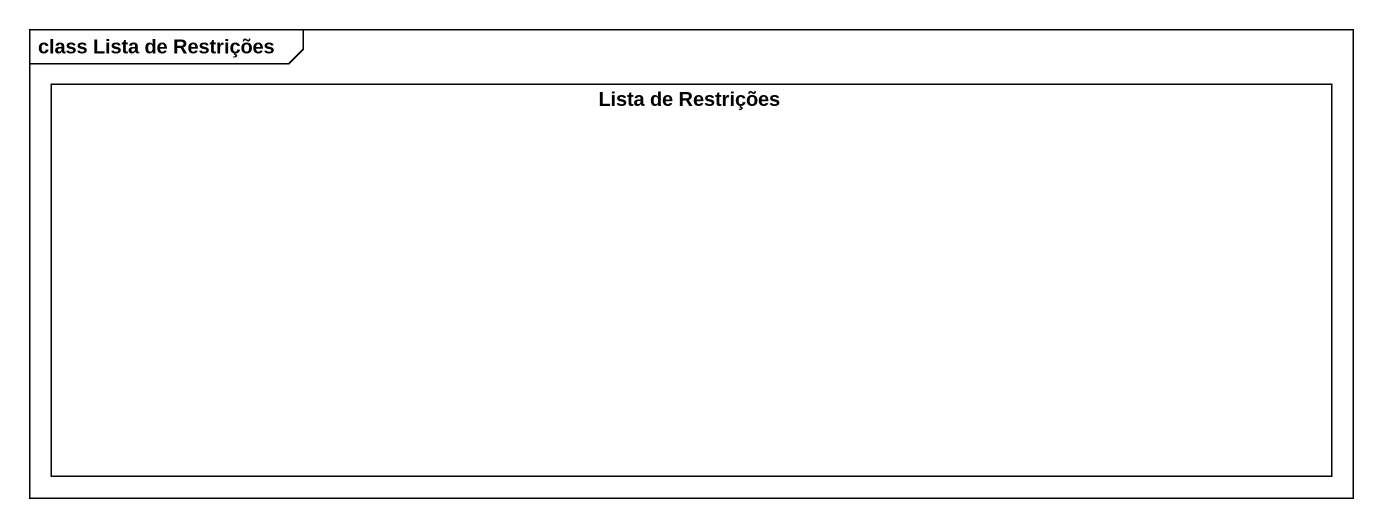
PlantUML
@startuml
mainframe class Lista de Restrições
rectangle "Lista de Restrições" as Lista_de_Restrições
@enduml
